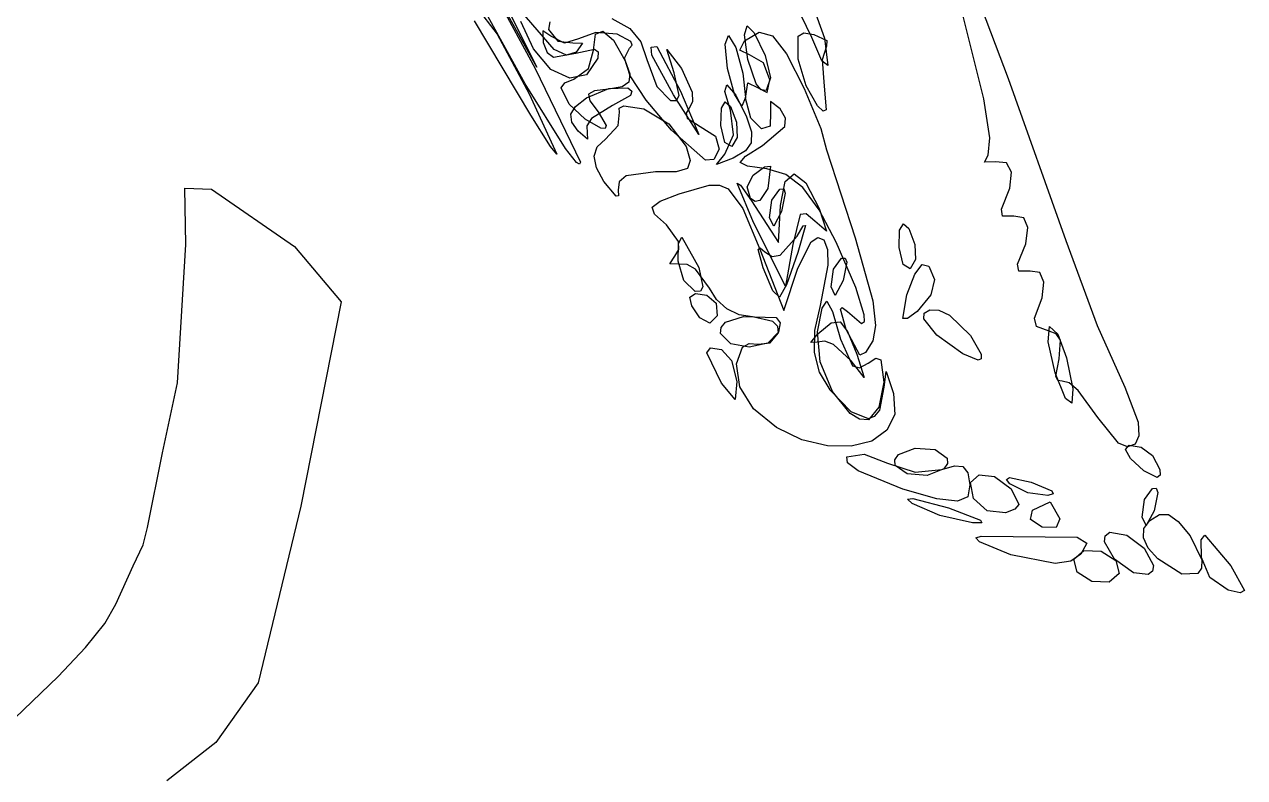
# Model space of a CAD drawing. Extents: x -886 to 651, y -59 to 942.
# Drawn here: x -226.4 to -179.05, y -15.97 to 13.24 of the extents above; entities that cross this region are included whole.
import ezdxf

# ---------------------------------------------------------------- set-up
doc = ezdxf.new("R2010")
doc.units = 0

msp = doc.modelspace()

# ---------------------------------------------------------------- linework, layer by layer
at = {"layer": 'IMAGES'}
for p, q in [((-220.12888, 4.705036), (-220.16988, 6.892536)), ((-220.16988, 6.892536), (-219.13863, 6.85152)), ((-219.13863, 6.85152), (-215.91988, 4.623)), ((-220.45895, -0.660194), (-220.12888, 4.705036)), ((-215.91988, 4.623), (-214.10348, 2.47652)), ((-214.10348, 2.47652), (-215.67184, -5.44731)), ((-221.037079, -3.373978), (-220.45895, -0.660194)), ((-221.6152, -6.273474), (-221.037079, -3.373978)), ((-215.67184, -5.44731), (-217.32223, -12.29887)), ((-221.785468, -6.946569), (-221.6152, -6.273474)), ((-222.17244, -7.758823), (-221.785468, -6.946569)), ((-222.85349, -9.244174), (-222.17244, -7.758823)), ((-223.271334, -9.996097), (-222.85349, -9.244174)), ((-224.029646, -10.926059), (-223.271334, -9.996097)), ((-225.082, -12.050814), (-224.029646, -10.926059)), ((-229.04294, -15.847694), (-225.082, -12.050814)), ((-217.32223, -12.29887), (-218.97457, -14.60942)), ((-218.97457, -14.60942), (-220.87301, -16.09575))]:
    msp.add_line(p, q, dxfattribs=at)
at = {"layer": 'Layer 1'}
for p, q in [((-206.965288, 10.935405), (-211.7593, 19.642785)), ((-210.7425, 19.259485), (-206.578313, 11.532419)), ((-206.52029, 11.580224), (-209.30499, 16.625164)), ((-209.08977, 16.738104), (-206.52029, 11.580224)), ((-190.246779, 16.497864), (-188.22654, 11.141684)), ((-189.169113, 10.354022), (-190.32667, 14.970456)), ((-195.935254, 14.336611), (-195.352285, 12.710681)), ((-208.87061, 13.926869), (-208.055156, 12.868068)), ((-205.837677, 12.270072), (-207.16208, 13.790846)), ((-206.74327, 9.717759), (-208.928302, 13.376892)), ((-206.64797, 12.288547), (-207.13814, 13.35507)), ((-206.011374, 13.334472), (-206.06052, 13.045675)), ((-203.603973, 13.466601), (-202.907759, 13.078988)), ((-195.85077, 12.736439), (-196.256967, 13.580667)), ((-208.055156, 12.868068), (-206.81212, 10.546079)), ((-205.96583, 12.787603), (-206.283082, 12.991961)), ((-206.283082, 12.991961), (-206.26456, 12.537149)), ((-206.06052, 13.045675), (-205.706349, 12.595316)), ((-205.438395, 12.510113), (-205.96583, 12.787603)), ((-204.223887, 12.93102), (-204.89434, 12.676664)), ((-204.31162, 12.248106), (-204.235365, 12.86547)), ((-204.235365, 12.86547), (-203.949376, 12.983305)), ((-203.39259, 12.864635), (-204.223887, 12.93102)), ((-203.949376, 12.983305), (-203.537022, 12.629753)), ((-202.864916, 12.582797), (-203.39259, 12.864635)), ((-202.907759, 13.078988), (-202.473735, 12.565636)), ((-199.2118, 12.473494), (-199.08127, 12.81205)), ((-199.08127, 12.81205), (-198.796249, 12.343993)), ((-198.46325, 12.604427), (-197.887195, 12.9441)), ((-198.452162, 12.835081), (-198.359468, 13.184442)), ((-198.32914, 11.876991), (-198.452162, 12.835081)), ((-198.359468, 13.184442), (-198.082577, 12.918003)), ((-198.082577, 12.918003), (-197.65301, 12.028692)), ((-197.887195, 12.9441), (-197.373732, 12.800905)), ((-197.373732, 12.800905), (-196.826232, 12.097758)), ((-196.37967, 11.897947), (-196.373769, 12.789969)), ((-196.373769, 12.789969), (-196.150593, 12.914761)), ((-196.150593, 12.914761), (-195.7627, 12.853105)), ((-195.7627, 12.853105), (-195.267239, 12.61055)), ((-206.26456, 12.537149), (-206.109877, 12.153451)), ((-205.706349, 12.595316), (-205.11421, 12.522267)), ((-204.89434, 12.676664), (-205.438395, 12.510113)), ((-205.11421, 12.522267), (-204.737317, 12.512236)), ((-204.737317, 12.512236), (-204.9863, 12.167606)), ((-203.537022, 12.629753), (-203.08167, 11.832955)), ((-203.117332, 11.934187), (-202.92447, 12.319147)), ((-202.92447, 12.319147), (-202.81361, 12.439749)), ((-202.81361, 12.439749), (-202.864916, 12.582797)), ((-202.473735, 12.565636), (-202.24156, 11.878447)), ((-202.079697, 12.355896), (-201.85306, 12.384487)), ((-202.050559, 12.041852), (-202.079697, 12.355896)), ((-201.85306, 12.384487), (-200.94188, 10.648147)), ((-199.11247, 11.53078), (-199.2118, 12.473494)), ((-198.796249, 12.343993), (-198.52409, 11.34742)), ((-198.637049, 12.243524), (-198.46325, 12.604427)), ((-195.456652, 11.834066), (-195.85077, 12.736439)), ((-195.27069, 12.399717), (-195.447175, 11.865649)), ((-195.352285, 12.710681), (-195.2223, 11.646299)), ((-195.27067, 12.39972), (-195.27069, 12.399717)), ((-195.267239, 12.61055), (-195.27067, 12.39972)), ((-205.97112, 11.489447), (-206.64797, 12.288547)), ((-206.109877, 12.153451), (-205.871466, 11.964251)), ((-205.871466, 11.964251), (-205.00285, 12.12322)), ((-205.361307, 12.047851), (-205.837677, 12.270072)), ((-204.9863, 12.167606), (-205.361307, 12.047851)), ((-205.00285, 12.12322), (-204.2717, 12.28629)), ((-204.153, 11.927783), (-204.586586, 11.289249)), ((-204.511901, 11.535134), (-204.31162, 12.248106)), ((-204.2717, 12.28629), (-204.134834, 12.172013)), ((-204.134834, 12.172013), (-204.153, 11.927783)), ((-202.892517, 11.243306), (-203.117332, 11.934187)), ((-202.24156, 11.878447), (-202.24156, 11.878441)), ((-202.24156, 11.878441), (-201.865315, 10.836682)), ((-201.20813, 10.508427), (-202.050559, 12.041852)), ((-201.18209, 11.368831), (-201.466295, 12.26417)), ((-201.466295, 12.26417), (-200.89553, 11.529126)), ((-198.26778, 12.059389), (-198.637049, 12.243524)), ((-198.008156, 10.932615), (-198.32914, 11.876991)), ((-197.721445, 11.750972), (-198.26778, 12.059389)), ((-197.65301, 12.028692), (-197.65297, 12.028691)), ((-197.65297, 12.028691), (-197.452039, 11.164769)), ((-196.826232, 12.097758), (-196.14806, 10.757577)), ((-196.061866, 10.860262), (-196.37967, 11.897947)), ((-195.447175, 11.865649), (-195.36779, 10.845947)), ((-206.578313, 11.532419), (-204.82713, 7.894885)), ((-205.238309, 11.149742), (-205.97112, 11.489447)), ((-205.07672, 11.114896), (-204.511901, 11.535134)), ((-203.08167, 11.832955), (-203.08167, 11.832953)), ((-203.08167, 11.832953), (-202.906006, 11.324491)), ((-200.996689, 10.483502), (-201.18209, 11.368831)), ((-200.89553, 11.529126), (-200.491981, 10.613721)), ((-198.840313, 10.534207), (-199.11247, 11.53078)), ((-197.46956, 11.091263), (-197.721445, 11.750972)), ((-195.2223, 11.646299), (-195.456652, 11.834066)), ((-205.401593, 8.431173), (-206.965288, 10.935405)), ((-205.576663, 10.7829), (-205.430667, 10.976358)), ((-205.430667, 10.976358), (-205.07672, 11.114896)), ((-204.586586, 11.289249), (-205.238309, 11.149742)), ((-202.93983, 10.998105), (-203.206402, 10.814291)), ((-202.906006, 11.324491), (-202.93983, 10.998105)), ((-202.275764, 10.29659), (-202.892517, 11.243306)), ((-199.222675, 10.643675), (-199.14535, 10.895688)), ((-199.14535, 10.895688), (-198.799443, 10.495423)), ((-198.5241, 11.34742), (-198.42477, 10.404706)), ((-198.52409, 11.34742), (-198.5241, 11.34742)), ((-198.42393, 10.382478), (-198.333765, 10.977857)), ((-198.333765, 10.977857), (-197.95854, 10.793069)), ((-197.811456, 10.697315), (-198.008156, 10.932615)), ((-197.452039, 11.164769), (-197.62157, 10.672631)), ((-197.583426, 10.595546), (-197.46956, 11.091263)), ((-188.22654, 11.141684), (-185.99032, 4.859404)), ((-206.81212, 10.546079), (-206.81207, 10.54608)), ((-206.81207, 10.54608), (-205.740649, 8.207885)), ((-205.26053, 10.148543), (-205.576663, 10.7829)), ((-204.58467, 10.388916), (-203.722225, 10.757316)), ((-204.278153, 10.667786), (-204.514603, 10.530023)), ((-204.514603, 10.530023), (-204.460641, 10.271841)), ((-203.72898, 10.733543), (-204.278153, 10.667786)), ((-203.206402, 10.814291), (-203.72898, 10.733543)), ((-203.722225, 10.757316), (-202.97945, 10.778856)), ((-202.88574, 10.485422), (-203.58385, 10.096544)), ((-202.97945, 10.778856), (-202.823704, 10.655264)), ((-202.823704, 10.655264), (-202.88574, 10.485422)), ((-201.865315, 10.836682), (-201.3352, 10.286941)), ((-200.23367, 8.975067), (-201.20813, 10.508427)), ((-201.101454, 10.292063), (-200.996689, 10.483502)), ((-200.94188, 10.648147), (-200.23367, 8.975067)), ((-200.94188, 10.648147), (-200.94188, 10.648147)), ((-200.491981, 10.613721), (-200.480097, 10.238965)), ((-198.9955, 9.90903), (-199.222675, 10.643675)), ((-198.5553, 10.06615), (-198.840313, 10.534207)), ((-198.799443, 10.495423), (-198.38089, 9.661838)), ((-197.95854, 10.793069), (-197.583426, 10.595546)), ((-197.62157, 10.672631), (-197.811456, 10.697315)), ((-196.14806, 10.757577), (-196.14804, 10.757584)), ((-196.14804, 10.757584), (-195.50111, 9.208053)), ((-195.62605, 10.079027), (-196.061866, 10.860262)), ((-195.36779, 10.845947), (-195.286238, 9.932935)), ((-204.635284, 9.561761), (-205.26053, 10.148543)), ((-205.200057, 9.760092), (-205.010761, 10.060206)), ((-205.010761, 10.060206), (-204.58467, 10.388916)), ((-204.460641, 10.271841), (-204.13858, 9.844828)), ((-203.58385, 10.096554), (-204.391887, 9.594108)), ((-203.58385, 10.096544), (-203.58385, 10.096554)), ((-203.314496, 9.998517), (-203.140834, 10.079441)), ((-203.30593, 9.830935), (-203.314496, 9.998517)), ((-203.140834, 10.079441), (-202.3697, 9.963868)), ((-202.3697, 9.963868), (-201.389639, 9.381806)), ((-201.29281, 9.144127), (-202.275764, 10.29659)), ((-201.3352, 10.286941), (-201.101454, 10.292063)), ((-200.60741, 9.986976), (-200.723345, 9.800878)), ((-200.480097, 10.238965), (-200.60741, 9.986976)), ((-199.37873, 9.326266), (-199.355563, 9.991789)), ((-199.355563, 9.991789), (-199.210195, 10.240287)), ((-199.210195, 10.240287), (-198.996899, 10.06125)), ((-198.996899, 10.06125), (-198.76995, 9.444168)), ((-198.42477, 10.404706), (-198.5553, 10.06615)), ((-198.212926, 9.60922), (-198.42393, 10.382478)), ((-197.07474, 9.964101), (-197.44895, 10.246396)), ((-197.44895, 10.246396), (-197.446, 9.821147)), ((-196.861879, 9.609446), (-197.07474, 9.964101)), ((-195.401574, 9.879232), (-195.62605, 10.079027)), ((-188.938887, 8.84382), (-189.169113, 10.354022)), ((-205.985095, 8.5106), (-206.74327, 9.717759)), ((-205.161936, 9.450793), (-205.200057, 9.760092)), ((-204.0316, 9.210602), (-204.635284, 9.561761)), ((-204.391887, 9.594108), (-204.572927, 9.301334)), ((-204.13858, 9.844828), (-203.820333, 9.321267)), ((-203.356336, 9.317373), (-203.30593, 9.830935)), ((-200.723345, 9.800878), (-200.680487, 9.605535)), ((-200.680487, 9.605535), (-200.17518, 9.279913)), ((-198.878256, 8.963319), (-198.9955, 9.90903)), ((-198.38089, 9.661841), (-198.187403, 9.071683)), ((-198.38089, 9.661838), (-198.38089, 9.661841)), ((-197.79802, 9.185638), (-198.212926, 9.60922)), ((-197.446, 9.821147), (-197.463542, 9.300308)), ((-196.893649, 9.279701), (-196.861879, 9.609446)), ((-195.286238, 9.932935), (-195.401574, 9.879232)), ((-204.90577, 9.094526), (-205.161936, 9.450793)), ((-204.546597, 8.794792), (-204.90577, 9.094526)), ((-204.572927, 9.301334), (-204.5625, 9.027624)), ((-204.5625, 9.027624), (-204.546597, 8.794792)), ((-203.858022, 9.203917), (-204.0316, 9.210602)), ((-203.820333, 9.321267), (-203.858022, 9.203917)), ((-203.85171, 8.795695), (-203.356336, 9.317373)), ((-201.389639, 9.381806), (-200.7222, 8.508758)), ((-199.97447, 7.970719), (-201.29281, 9.144127)), ((-200.17518, 9.279913), (-199.581255, 8.90519)), ((-199.224479, 8.665083), (-199.37873, 9.326266)), ((-198.76995, 9.444168), (-198.76995, 9.444167)), ((-198.76995, 9.444167), (-198.742234, 8.858949)), ((-198.187403, 9.071683), (-198.195056, 8.650457)), ((-197.463542, 9.300308), (-197.79802, 9.185638)), ((-197.76156, 8.549811), (-196.893649, 9.279701)), ((-195.50111, 9.208053), (-195.27724, 8.373894)), ((-204.173777, 8.492619), (-203.85171, 8.795695)), ((-199.581255, 8.90519), (-199.44132, 8.405701)), ((-198.94551, 8.502809), (-199.224479, 8.665083)), ((-199.21987, 8.20386), (-198.878256, 8.963319)), ((-198.742234, 8.858949), (-198.94551, 8.502809)), ((-198.195056, 8.650457), (-198.425259, 8.331551)), ((-198.420658, 8.135304), (-197.76156, 8.549811)), ((-188.99911, 8.163436), (-188.938887, 8.84382)), ((-205.740649, 8.207885), (-205.985095, 8.5106)), ((-204.970378, 7.882584), (-205.401593, 8.431173)), ((-204.29129, 8.125373), (-204.173777, 8.492619)), ((-204.204788, 7.679924), (-204.29129, 8.125373)), ((-200.7222, 8.508758), (-200.72222, 8.508743)), ((-200.72222, 8.508743), (-200.564279, 7.968217)), ((-199.44132, 8.405701), (-199.650715, 8.003501)), ((-199.548735, 7.802008), (-199.21987, 8.20386)), ((-198.89942, 8.048351), (-199.548735, 7.802008)), ((-198.425259, 8.331551), (-198.89942, 8.048351)), ((-198.62013, 7.890566), (-198.420658, 8.135304)), ((-195.27724, 8.373894), (-194.16808, 4.969144)), ((-189.139675, 7.896551), (-188.99911, 8.163436)), ((-204.860217, 7.814317), (-204.970378, 7.882584)), ((-204.82713, 7.894885), (-204.860217, 7.814317)), ((-203.91481, 7.142235), (-204.204788, 7.679924)), ((-200.675265, 7.652476), (-201.107904, 7.517841)), ((-200.564279, 7.968217), (-200.675265, 7.652476)), ((-199.650715, 8.003501), (-199.97447, 7.970719)), ((-198.347094, 7.747744), (-198.62013, 7.890566)), ((-197.58867, 7.638985), (-198.347094, 7.747744)), ((-198.11529, 7.391812), (-197.681613, 7.713037)), ((-197.681613, 7.713037), (-197.448481, 7.739368)), ((-196.852022, 7.420687), (-197.58867, 7.638985)), ((-197.448481, 7.739368), (-197.55031, 6.876772)), ((-188.72227, 7.908446), (-189.139675, 7.896551)), ((-188.289866, 7.868264), (-188.72227, 7.908446)), ((-188.101329, 7.50672), (-188.289866, 7.868264)), ((-203.442521, 6.581494), (-203.91481, 7.142235)), ((-203.323399, 7.137928), (-203.35904, 6.814518)), ((-203.055289, 7.371018), (-203.323399, 7.137928)), ((-201.91492, 7.520635), (-203.055289, 7.371018)), ((-201.107904, 7.517841), (-201.91492, 7.520635)), ((-198.356346, 6.942998), (-198.11529, 7.391812)), ((-197.0586, 6.210843), (-196.881489, 7.152572)), ((-196.881489, 7.152572), (-196.533315, 7.445765)), ((-196.192471, 6.910115), (-196.852022, 7.420687)), ((-196.533315, 7.445765), (-196.072588, 7.094612)), ((-188.164775, 6.887451), (-188.101329, 7.50672)), ((-203.35904, 6.814518), (-203.343061, 6.593409)), ((-201.734908, 6.390163), (-200.98766, 6.674264)), ((-200.98766, 6.674264), (-199.833181, 7.000346)), ((-199.833181, 7.000346), (-199.427468, 7.001356)), ((-199.427468, 7.001356), (-199.0943, 6.8656)), ((-199.0943, 6.8656), (-198.520186, 6.097561)), ((-198.10926, 5.559996), (-198.746777, 7.080341)), ((-198.746777, 7.080341), (-198.617709, 7.00544)), ((-198.617709, 7.00544), (-198.19196, 6.392623)), ((-198.22088, 6.484882), (-198.356346, 6.942998)), ((-197.55031, 6.876771), (-197.857421, 6.408294)), ((-197.55031, 6.876772), (-197.55031, 6.876771)), ((-197.39508, 6.424485), (-197.08586, 6.852403)), ((-197.08586, 6.852403), (-196.936227, 6.859568)), ((-196.873469, 6.698207), (-197.01756, 5.983899)), ((-196.936227, 6.859568), (-196.873469, 6.698207)), ((-195.559157, 6.053486), (-196.192471, 6.910115)), ((-196.072588, 7.094612), (-195.55782, 6.103307)), ((-188.48832, 6.074096), (-188.164775, 6.887451)), ((-203.343061, 6.593409), (-203.442521, 6.581494)), ((-202.042846, 6.154452), (-201.734908, 6.390163)), ((-198.043109, 6.372025), (-198.22088, 6.484882)), ((-198.19196, 6.392623), (-197.1397, 4.783773)), ((-197.857421, 6.408294), (-198.043109, 6.372025)), ((-197.48377, 5.739233), (-197.39508, 6.424485)), ((-197.1397, 4.783773), (-197.0586, 6.210843)), ((-201.948636, 5.878089), (-202.042846, 6.154452)), ((-201.48944, 5.472034), (-201.948636, 5.878089)), ((-198.520186, 6.097561), (-197.86001, 4.523764)), ((-197.325762, 5.409897), (-197.48377, 5.739233)), ((-197.01753, 5.983904), (-197.325762, 5.409897)), ((-197.01756, 5.983899), (-197.01753, 5.983904)), ((-196.294989, 5.861653), (-196.58152, 4.705756)), ((-196.060255, 5.895687), (-196.294989, 5.861653)), ((-195.72714, 5.606545), (-196.060255, 5.895687)), ((-194.90122, 4.797015), (-195.559157, 6.053486)), ((-195.55782, 6.103307), (-195.55776, 6.10331)), ((-195.55776, 6.10331), (-195.271279, 5.217879)), ((-188.443351, 5.804378), (-188.48832, 6.074096)), ((-188.00467, 5.80008), (-188.443351, 5.804378)), ((-187.622883, 5.740897), (-188.00467, 5.80008)), ((-187.46789, 5.360743), (-187.622883, 5.740897)), ((-201.020913, 4.818701), (-201.48944, 5.472034)), ((-196.87182, 3.086576), (-198.10926, 5.559996)), ((-196.41865, 5.033052), (-196.178374, 5.425296)), ((-196.092954, 5.442989), (-196.38825, 4.387648)), ((-196.178374, 5.425296), (-196.092954, 5.442989)), ((-195.271279, 5.217879), (-195.72714, 5.606545)), ((-192.4611, 4.588774), (-192.437933, 5.254297)), ((-192.437933, 5.254297), (-192.292565, 5.502795)), ((-192.292565, 5.502795), (-192.079269, 5.323758)), ((-192.079269, 5.323758), (-191.85232, 4.706676)), ((-187.545555, 4.735822), (-187.46789, 5.360743)), ((-201.0284, 4.058771), (-201.013518, 4.73794)), ((-201.009647, 4.505962), (-201.020913, 4.818701)), ((-201.013518, 4.73794), (-200.88834, 4.983351)), ((-200.88834, 4.983351), (-200.2273, 3.809091)), ((-197.06875, 4.285385), (-196.41865, 5.033052)), ((-196.39462, 3.782407), (-195.871218, 4.801514)), ((-195.871218, 4.801514), (-195.606979, 4.972628)), ((-195.606979, 4.972628), (-195.3769, 4.879467)), ((-195.3769, 4.879467), (-195.241426, 4.509973)), ((-194.14165, 3.040832), (-194.90122, 4.797015)), ((-194.16808, 4.969144), (-193.47607, 2.523377)), ((-187.86174, 3.94234), (-187.545555, 4.735822)), ((-185.99032, 4.859404), (-184.776736, 1.556935)), ((-201.1614, 4.255724), (-201.009647, 4.505962)), ((-197.922208, 4.506455), (-197.848376, 4.569343)), ((-197.73042, 3.800287), (-197.922208, 4.506455)), ((-197.86001, 4.523767), (-196.93733, 2.138357)), ((-197.86001, 4.523764), (-197.86001, 4.523767)), ((-197.848376, 4.569343), (-197.66392, 4.415463)), ((-197.66392, 4.415463), (-197.381017, 4.236829)), ((-197.381017, 4.236829), (-197.06875, 4.285385)), ((-196.58152, 4.705756), (-196.87182, 3.086576)), ((-196.38817, 4.387648), (-196.828917, 3.137113)), ((-196.38825, 4.387648), (-196.38817, 4.387648)), ((-195.241426, 4.509973), (-195.223711, 3.908273)), ((-192.306856, 3.927591), (-192.4611, 4.588774)), ((-191.85232, 4.706676), (-191.85232, 4.706675)), ((-191.85232, 4.706675), (-191.824604, 4.121457)), ((-201.352308, 3.958694), (-201.1614, 4.255724)), ((-201.005, 3.944765), (-201.352308, 3.958694)), ((-200.807989, 3.306258), (-201.0284, 4.058771)), ((-200.684962, 3.92931), (-201.005, 3.944765)), ((-200.353641, 3.748499), (-200.684962, 3.92931)), ((-200.2273, 3.809091), (-200.069343, 3.066459)), ((-200.2273, 3.809091), (-200.2273, 3.809091)), ((-197.358338, 2.905442), (-197.73042, 3.800287)), ((-195.223711, 3.908273), (-195.52245, 2.341377)), ((-195.005341, 3.742201), (-194.69613, 4.170119)), ((-194.69613, 4.170119), (-194.546491, 4.177284)), ((-194.483731, 4.015923), (-194.62783, 3.301615)), ((-194.546491, 4.177284), (-194.483731, 4.015923)), ((-192.02788, 3.765317), (-192.306856, 3.927591)), ((-191.824604, 4.121457), (-192.02788, 3.765317)), ((-191.851948, 3.555242), (-191.564159, 3.930118)), ((-191.564159, 3.930118), (-191.306728, 3.864653)), ((-191.306728, 3.864653), (-191.09175, 3.351984)), ((-187.816771, 3.672623), (-187.86174, 3.94234)), ((-199.81353, 3.013091), (-200.353641, 3.748499)), ((-196.93733, 2.138357), (-196.39462, 3.782407)), ((-195.09403, 3.056949), (-195.005341, 3.742201)), ((-192.158, 2.746888), (-191.851948, 3.555242)), ((-191.09175, 3.351984), (-191.22719, 2.755159)), ((-191.09175, 3.351984), (-191.09175, 3.351984)), ((-187.37809, 3.668324), (-187.816771, 3.672623)), ((-187.00086, 3.612302), (-187.37809, 3.668324)), ((-186.842119, 3.24299), (-187.00086, 3.612302)), ((-200.36737, 2.884511), (-200.807989, 3.306258)), ((-200.163136, 2.893662), (-200.36737, 2.884511)), ((-200.069343, 3.066459), (-200.163136, 2.893662)), ((-199.539093, 2.566868), (-199.81353, 3.013091)), ((-197.105071, 2.663714), (-197.358338, 2.905442)), ((-196.828917, 3.137113), (-197.105071, 2.663714)), ((-194.936023, 2.727613), (-195.09403, 3.056949)), ((-194.62779, 3.30162), (-194.936023, 2.727613)), ((-194.62783, 3.301615), (-194.62779, 3.30162)), ((-193.810356, 1.972295), (-194.14165, 3.040832)), ((-186.908578, 2.631708), (-186.842119, 3.24299)), ((-200.58366, 2.668089), (-200.353715, 2.79746)), ((-200.50123, 2.324179), (-200.58366, 2.668089)), ((-200.353715, 2.79746), (-199.91446, 2.744169)), ((-199.91446, 2.744169), (-199.555984, 2.431642)), ((-199.555984, 2.431642), (-199.5203, 1.93774)), ((-199.1421, 2.213599), (-199.539093, 2.566868)), ((-195.445923, 2.234083), (-195.266595, 2.502605)), ((-195.266595, 2.502605), (-195.041562, 2.106449)), ((-193.47607, 2.523377), (-193.379191, 1.568848)), ((-192.310759, 1.837344), (-192.158, 2.746888)), ((-191.22719, 2.755159), (-191.75476, 2.106274)), ((-187.20695, 1.849774), (-186.908578, 2.631708)), ((-200.18951, 1.86166), (-200.50123, 2.324179)), ((-199.5203, 1.93774), (-199.796986, 1.658379)), ((-199.5203, 1.93774), (-199.5203, 1.93774)), ((-199.190668, 1.690213), (-198.50257, 1.912922)), ((-198.66515, 1.981804), (-199.1421, 2.213599)), ((-198.15084, 1.900001), (-198.66515, 1.981804)), ((-198.50257, 1.912922), (-197.228976, 1.873011)), ((-197.359565, 1.719946), (-198.15084, 1.900001)), ((-195.52245, 2.341377), (-195.741207, 1.374299)), ((-195.62191, 1.314254), (-195.445923, 2.234083)), ((-195.041562, 2.106449), (-194.72846, 1.032242)), ((-194.738222, 2.193084), (-194.662547, 2.265306)), ((-194.51932, 1.409526), (-194.738222, 2.193084)), ((-194.662547, 2.265306), (-194.46532, 2.100605)), ((-194.46532, 2.100605), (-193.915519, 1.642015)), ((-193.807869, 1.71171), (-193.810356, 1.972295)), ((-191.75476, 2.106274), (-192.127823, 1.834778)), ((-191.505143, 1.815383), (-191.483101, 2.04135)), ((-191.483101, 2.04135), (-191.26747, 2.176094)), ((-191.26747, 2.176094), (-190.917832, 2.154498)), ((-190.917832, 2.154498), (-190.503378, 1.957613)), ((-190.503378, 1.957613), (-189.6874, 1.170024)), ((-199.796986, 1.658379), (-200.18951, 1.86166)), ((-199.38723, 1.2486), (-199.364902, 1.48587)), ((-199.364902, 1.48587), (-199.190668, 1.690213)), ((-197.163602, 1.52161), (-197.359565, 1.719946)), ((-197.228976, 1.873011), (-197.073805, 1.670915)), ((-197.14477, 1.278268), (-197.163602, 1.52161)), ((-197.073805, 1.670915), (-197.13607, 1.300979)), ((-195.60741, 1.240154), (-195.096665, 1.659849)), ((-195.096665, 1.659849), (-194.751741, 1.708066)), ((-194.751741, 1.708066), (-194.456199, 1.323688)), ((-193.915519, 1.642015), (-193.807869, 1.71171)), ((-193.379191, 1.568848), (-193.47856, 0.968264)), ((-192.127823, 1.834778), (-192.310759, 1.837344)), ((-190.99583, 1.189243), (-191.505143, 1.815383)), ((-187.123789, 1.529349), (-187.20695, 1.849774)), ((-186.63289, 1.348109), (-187.123789, 1.529349)), ((-186.680371, 0.92478), (-186.62156, 1.517852)), ((-186.62156, 1.517852), (-186.304144, 1.228619)), ((-184.776736, 1.556935), (-183.70233, -0.823146)), ((-198.989062, 0.847157), (-199.38723, 1.2486)), ((-197.13607, 1.300979), (-197.558296, 0.880447)), ((-197.455823, 0.888617), (-197.14477, 1.278268)), ((-197.13607, 1.300979), (-197.13607, 1.300979)), ((-195.886879, 0.897959), (-195.60741, 1.240154)), ((-195.741207, 1.374299), (-195.753409, 0.519867)), ((-195.346845, 0.953157), (-195.64251, 0.922732)), ((-195.527854, 0.158181), (-195.62191, 1.314254)), ((-194.998205, 0.824505), (-195.346845, 0.953157)), ((-194.72846, 1.032242), (-194.72846, 1.032221)), ((-194.72846, 1.032221), (-194.269379, 0.004094)), ((-193.98316, 0.416689), (-194.51932, 1.409526)), ((-194.456199, 1.323688), (-194.0936, 0.4456)), ((-193.47856, 0.968264), (-193.761357, 0.514027)), ((-189.981011, 0.459987), (-190.99583, 1.189243)), ((-189.6874, 1.170025), (-189.277587, 0.449657)), ((-189.6874, 1.170024), (-189.6874, 1.170025)), ((-186.36107, 1.237462), (-186.63289, 1.348109)), ((-186.198497, 0.996908), (-186.36107, 1.237462)), ((-186.304144, 1.228619), (-185.96347, 0.311522)), ((-186.2512, 0.267859), (-186.198497, 0.996908)), ((-199.918172, 0.505835), (-199.776377, 0.691761)), ((-199.35046, -0.671322), (-199.918172, 0.505835)), ((-199.776377, 0.691761), (-199.35082, 0.632038)), ((-199.35082, 0.632038), (-198.95932, 0.19878)), ((-198.277689, 0.726807), (-198.989062, 0.847157)), ((-198.773465, 0.07729), (-198.530267, 0.718722)), ((-198.530267, 0.718722), (-198.273095, 0.859417)), ((-197.558296, 0.880447), (-198.277689, 0.726807)), ((-198.273095, 0.859417), (-197.92883, 0.833649)), ((-197.92883, 0.833649), (-197.455823, 0.888617)), ((-195.64251, 0.922732), (-195.886879, 0.897959)), ((-195.753409, 0.519867), (-195.556584, -0.243575)), ((-194.3161, 0.186587), (-194.998205, 0.824505)), ((-193.761357, 0.514027), (-193.98316, 0.416689)), ((-186.39929, -0.279418), (-186.680371, 0.92478)), ((-198.95932, 0.19878), (-198.75583, -0.612942)), ((-198.638685, -0.811955), (-198.773465, 0.07729)), ((-195.046511, -1.001888), (-195.527854, 0.158181)), ((-193.808185, -0.448197), (-194.3161, 0.186587)), ((-194.269379, 0.004094), (-193.991547, -0.078319)), ((-194.09365, 0.4456), (-193.808185, -0.448197)), ((-194.0936, 0.4456), (-194.09365, 0.4456)), ((-193.991547, -0.078319), (-193.65975, 0.108213)), ((-193.65975, 0.108213), (-193.360381, 0.293885)), ((-193.360381, 0.293885), (-193.161921, 0.236355)), ((-193.161921, 0.236355), (-193.04768, -0.632586)), ((-189.39186, 0.213218), (-189.981011, 0.459987)), ((-189.272288, 0.270992), (-189.39186, 0.213218)), ((-189.277587, 0.449657), (-189.272288, 0.270992)), ((-186.381771, -0.398115), (-186.2512, 0.267859)), ((-185.96347, 0.311524), (-185.723342, -0.899222)), ((-185.96347, 0.311522), (-185.96347, 0.311524)), ((-195.556584, -0.243575), (-195.14826, -0.937683)), ((-193.03803, -0.831362), (-192.961626, -0.225336)), ((-192.961626, -0.225336), (-192.6713, -1.070349)), ((-186.000328, -1.27479), (-186.39929, -0.279418)), ((-186.303486, -0.570393), (-186.381771, -0.398115)), ((-198.823071, -1.301865), (-199.35046, -0.671322)), ((-198.75583, -0.61294), (-198.823071, -1.301865)), ((-198.75583, -0.612942), (-198.75583, -0.61294)), ((-198.10619, -1.670321), (-198.638685, -0.811955)), ((-195.14826, -0.937683), (-194.327125, -1.778418)), ((-193.04768, -0.632586), (-193.247499, -1.609063)), ((-193.205078, -1.721885), (-193.03803, -0.831362)), ((-186.13459, -0.597666), (-186.303486, -0.570393)), ((-185.865027, -0.667316), (-186.13459, -0.597666)), ((-185.512646, -0.95498), (-185.865027, -0.667316)), ((-185.723342, -0.899222), (-185.75532, -1.454692)), ((-183.70233, -0.823146), (-183.180807, -2.185445)), ((-194.357788, -1.856224), (-195.046511, -1.001888)), ((-192.6713, -1.070349), (-192.625941, -1.883509)), ((-185.75532, -1.454692), (-186.000328, -1.27479)), ((-184.74218, -2.000256), (-185.512646, -0.95498)), ((-197.210437, -2.389602), (-198.10619, -1.670321)), ((-193.991879, -2.071951), (-194.357788, -1.856224)), ((-194.327125, -1.778418), (-193.657088, -2.038694)), ((-193.247499, -1.609063), (-193.64159, -2.095096)), ((-193.399646, -1.952214), (-193.205078, -1.721885)), ((-192.625941, -1.883509), (-192.932882, -2.501798)), ((-193.64159, -2.095096), (-193.991879, -2.071951)), ((-193.657088, -2.038694), (-193.399646, -1.952214)), ((-183.947396, -2.99658), (-184.74218, -2.000256)), ((-183.180807, -2.185445), (-183.152343, -2.712916)), ((-196.231274, -2.865915), (-197.210437, -2.389602)), ((-192.932882, -2.501798), (-193.519504, -2.917199)), ((-183.152343, -2.712916), (-183.2965, -3.040906)), ((-195.241318, -3.107274), (-196.231274, -2.865915)), ((-194.313189, -3.121697), (-195.241318, -3.107274)), ((-193.519504, -2.917199), (-194.313189, -3.121697)), ((-192.48347, -3.444906), (-191.837928, -3.190225)), ((-191.837928, -3.190225), (-191.05398, -3.244945)), ((-191.05398, -3.244945), (-190.591388, -3.578735)), ((-183.595567, -3.143786), (-183.947396, -2.99658)), ((-183.67084, -3.249188), (-183.536669, -3.085028)), ((-183.478079, -3.595702), (-183.67084, -3.249188)), ((-183.2965, -3.040906), (-183.595567, -3.143786)), ((-183.536669, -3.085028), (-183.07003, -3.15147)), ((-183.07003, -3.15147), (-182.626696, -3.477084)), ((-194.48172, -3.527305), (-193.813515, -3.421869)), ((-194.463977, -3.759938), (-194.48172, -3.527305)), ((-194.049275, -4.075166), (-194.463977, -3.759938)), ((-193.813515, -3.421869), (-192.90297, -3.77279)), ((-192.90297, -3.77279), (-191.838294, -4.126732)), ((-192.626218, -3.651047), (-192.48347, -3.444906)), ((-192.610543, -3.861179), (-192.626218, -3.651047)), ((-190.591388, -3.578735), (-190.575712, -3.788867)), ((-182.96392, -4.076324), (-183.478079, -3.595702)), ((-182.626696, -3.477084), (-182.33823, -4.017645)), ((-192.31357, -4.787945), (-194.049275, -4.075166)), ((-192.14795, -4.194969), (-192.610543, -3.861179)), ((-191.364003, -4.249689), (-192.14795, -4.194969)), ((-191.838294, -4.126732), (-190.7995, -4.028559)), ((-190.71846, -3.995008), (-191.364003, -4.249689)), ((-190.7995, -4.028559), (-190.305854, -3.874898)), ((-190.575712, -3.788867), (-190.71846, -3.995008)), ((-190.71846, -3.995008), (-190.71846, -3.995008)), ((-190.305854, -3.874898), (-189.981321, -3.909894)), ((-189.981321, -3.909894), (-189.794618, -4.150406)), ((-189.794618, -4.150406), (-189.71446, -4.613294)), ((-189.683591, -4.528575), (-189.347381, -4.228217)), ((-189.347381, -4.228217), (-188.760276, -4.291388)), ((-182.439901, -4.332677), (-182.96392, -4.076324)), ((-182.328069, -4.245815), (-182.439901, -4.332677)), ((-182.33823, -4.017645), (-182.328069, -4.245815)), ((-182.33823, -4.017645), (-182.33823, -4.017645)), ((-189.71446, -4.613296), (-189.796823, -5.076147)), ((-189.71446, -4.613294), (-189.71446, -4.613296)), ((-189.57489, -5.14262), (-189.683591, -4.528575)), ((-188.760276, -4.291388), (-188.11629, -4.767928)), ((-188.2903, -4.407553), (-188.178741, -4.338803)), ((-188.15671, -4.575601), (-188.2903, -4.407553)), ((-188.178741, -4.338803), (-187.3288, -4.50806)), ((-187.459443, -4.92722), (-188.15671, -4.575601)), ((-187.3288, -4.50806), (-186.533215, -4.851658)), ((-190.994827, -5.156648), (-192.31357, -4.787945)), ((-192.135046, -5.175577), (-191.9289, -5.149222)), ((-191.95574, -5.34449), (-192.135046, -5.175577)), ((-191.9289, -5.149222), (-190.54537, -5.503338)), ((-190.189761, -5.25499), (-190.994827, -5.156648)), ((-189.796823, -5.076147), (-190.189761, -5.25499)), ((-189.042803, -5.624425), (-189.57489, -5.14262)), ((-188.11629, -4.767928), (-188.11629, -4.767929)), ((-188.11629, -4.767929), (-187.808415, -5.376217)), ((-186.68587, -5.03402), (-187.459443, -4.92722)), ((-186.480463, -4.971623), (-186.68587, -5.03402)), ((-186.68587, -5.03402), (-186.68587, -5.03402)), ((-186.533215, -4.851658), (-186.480463, -4.971623)), ((-183.02956, -5.867228), (-182.94087, -5.181976)), ((-182.94087, -5.181976), (-182.63165, -4.754058)), ((-182.63165, -4.754058), (-182.482017, -4.746893)), ((-182.419259, -4.908254), (-182.56335, -5.622562)), ((-182.482017, -4.746893), (-182.419259, -4.908254)), ((-190.878073, -5.805364), (-191.95574, -5.34449)), ((-190.54537, -5.503338), (-189.300221, -5.983075)), ((-188.3322, -5.699132), (-189.042803, -5.624425)), ((-187.963523, -5.561156), (-188.3322, -5.699132)), ((-187.808415, -5.376217), (-187.963523, -5.561156)), ((-187.358879, -5.960043), (-187.28099, -5.604421)), ((-187.28099, -5.604421), (-186.60045, -5.278617)), ((-186.60045, -5.278617), (-186.22552, -5.93338)), ((-182.56332, -5.622557), (-182.871553, -6.196564)), ((-182.56335, -5.622562), (-182.56332, -5.622557)), ((-189.60608, -6.089833), (-190.878073, -5.805364)), ((-189.243865, -6.092698), (-189.60608, -6.089833)), ((-189.60608, -6.089833), (-189.60608, -6.089833)), ((-189.300221, -5.983075), (-189.243865, -6.092698)), ((-186.90606, -6.259184), (-187.358879, -5.960043)), ((-186.22552, -5.93338), (-186.363474, -6.270283)), ((-186.22552, -5.93338), (-186.22552, -5.93338)), ((-182.871553, -6.196564), (-183.02956, -5.867228)), ((-182.95983, -6.309786), (-182.73545, -5.999124)), ((-182.73545, -5.999124), (-182.358081, -5.763989)), ((-182.358081, -5.763989), (-182.006201, -5.771703)), ((-182.006201, -5.771703), (-181.626131, -6.042704)), ((-181.626131, -6.042704), (-181.16419, -6.597434)), ((-189.483172, -6.667132), (-189.27293, -6.603456)), ((-189.27293, -6.603456), (-185.553462, -6.650287)), ((-186.363474, -6.270283), (-186.90606, -6.259184)), ((-184.492692, -6.832042), (-184.463816, -6.591359)), ((-184.463816, -6.591359), (-184.27677, -6.457641)), ((-184.27677, -6.457641), (-183.619211, -6.56843)), ((-183.619211, -6.56843), (-182.95083, -7.069218)), ((-182.980789, -6.671261), (-182.95983, -6.309786)), ((-181.16419, -6.597434), (-181.16419, -6.597435)), ((-181.16419, -6.597435), (-180.711709, -7.525456)), ((-180.736492, -6.751466), (-180.598069, -6.566309)), ((-180.598069, -6.566309), (-179.59148, -7.76503)), ((-189.335532, -6.826608), (-189.483172, -6.667132)), ((-188.11817, -7.336716), (-189.335532, -6.826608)), ((-185.553462, -6.650287), (-185.175863, -6.878061)), ((-185.175863, -6.878061), (-185.40536, -7.311859)), ((-184.09924, -7.497781), (-184.492692, -6.832042)), ((-182.801368, -7.06897), (-182.980789, -6.671261)), ((-182.95083, -7.069216), (-182.588323, -7.746566)), ((-182.95083, -7.069218), (-182.95083, -7.069216)), ((-182.42461, -7.488334), (-182.801368, -7.06897)), ((-180.72721, -7.431585), (-180.736492, -6.751466)), ((-186.397355, -7.667203), (-188.11817, -7.336716)), ((-185.40536, -7.311859), (-185.795892, -7.575129)), ((-185.6801, -7.502065), (-185.291359, -7.167346)), ((-185.550366, -7.998376), (-185.6801, -7.502065)), ((-185.40536, -7.311859), (-185.40536, -7.311859)), ((-185.291359, -7.167346), (-184.61422, -7.188776)), ((-184.61422, -7.188776), (-184.044814, -7.555856)), ((-183.359922, -8.034512), (-184.09924, -7.497781)), ((-184.044814, -7.555856), (-183.91508, -8.052167)), ((-181.492357, -8.077236), (-182.42461, -7.488334)), ((-180.396629, -8.212403), (-180.72721, -7.431585)), ((-180.711709, -7.525456), (-180.724377, -7.84637)), ((-185.795892, -7.575129), (-186.397355, -7.667203)), ((-184.98096, -8.365456), (-185.550366, -7.998376)), ((-182.790485, -8.092885), (-183.359922, -8.034512)), ((-182.631157, -7.965708), (-182.790485, -8.092885)), ((-182.588323, -7.746566), (-182.631157, -7.965708)), ((-180.724377, -7.84637), (-180.871244, -8.054166)), ((-179.59153, -7.76503), (-179.053994, -8.711797)), ((-179.59148, -7.76503), (-179.59153, -7.76503)), ((-184.303821, -8.386886), (-184.98096, -8.365456)), ((-183.91508, -8.052167), (-184.303821, -8.386886)), ((-183.91508, -8.052167), (-183.91508, -8.052167)), ((-180.871244, -8.054166), (-181.492357, -8.077236)), ((-179.69113, -8.702205), (-180.396629, -8.212403)), ((-179.223178, -8.802542), (-179.69113, -8.702205)), ((-179.053994, -8.711797), (-179.223178, -8.802542))]:
    msp.add_line(p, q, dxfattribs=at)

doc.saveas('drawing.dxf')
